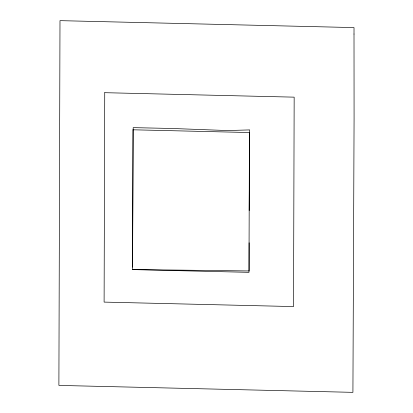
<?xml version="1.0" encoding="UTF-8"?>
<svg xmlns="http://www.w3.org/2000/svg" width="413" height="413" viewBox="0 0 413 413"><rect width="100%" height="100%" fill="white"/><g stroke="black" fill="none" stroke-linecap="round" stroke-linejoin="round"><path stroke-width="0.62" d="M249.122 242.787L249.122 270.954L132.568 269.555M132.578 267.134L133.192 127.632L172.763 128.505L225.199 130.472A161.736 76.679 0.2 0 0 230.552 130.472L249.664 129.909L249.194 210.568M354.008 34.042L354.08 118.376L352.919 392.35L58.889 385.412L59.993 20.65L354.024 27.588L354.008 34.042M104.737 92.688L104.102 302.104L293.529 306.575L294.164 97.153L104.737 92.688M132.991 129.79L132.568 269.591L248.987 272.337L249.416 132.537L132.991 129.79"/></g></svg>
